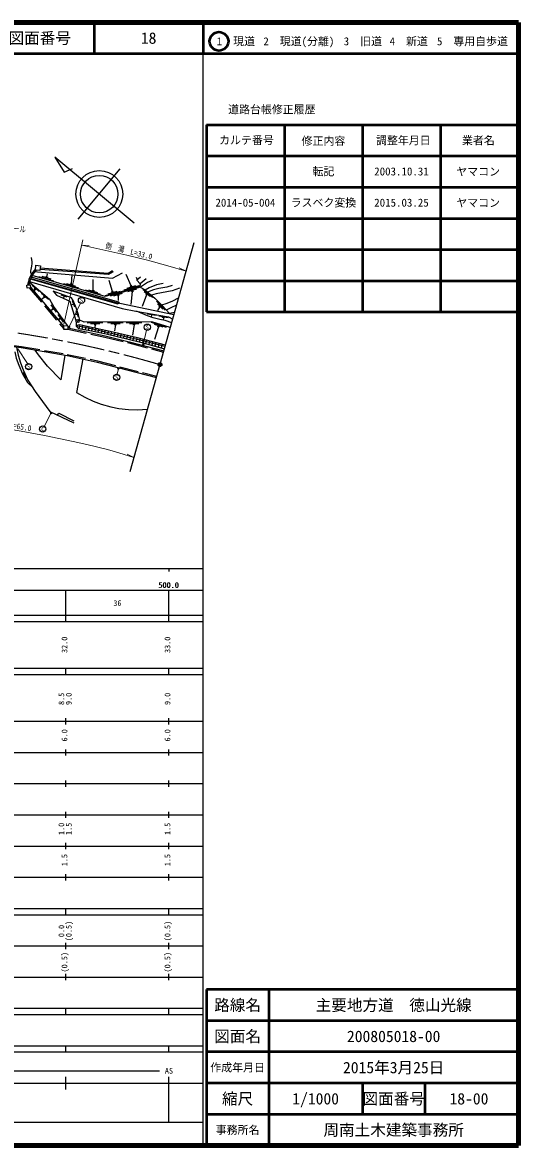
# Model space of a CAD drawing. Units: millimetres at full size, sheet at 1:1000; details may follow other scales. Extents: x 40000 to 680000, y 20000 to 380000.
# Drawn here: x 521078 to 680000, y 20000 to 380000 of the extents above; entities that cross this region are included whole.
import ezdxf
from ezdxf.enums import TextEntityAlignment as Align

# ---------------------------------------------------------------- set-up
doc = ezdxf.new("R2010")
doc.units = ezdxf.units.MM
doc.header["$LTSCALE"] = 1000
doc.header["$PDMODE"] = 32
doc.header["$PDSIZE"] = 500
doc.linetypes.add('CHAIN', pattern=[18.5, 12, -1.5, 3.5, -1.5])
doc.linetypes.add('DASHED', pattern=[7.5, 6, -1.5])
for name, color, linetype, lineweight in [('M-BGD', 7, 'Continuous', 25), ('M-BMK', 2, 'CHAIN', 13), ('M-BMK-OTRS', 5, 'Continuous', 25), ('M-BMK-SRVR', 3, 'Continuous', 25), ('M-STR-HTXT', 7, 'Continuous', 13), ('M-STR-STRC', 7, 'Continuous', 25), ('M-TTL', 2, 'Continuous', 140), ('M-TTL-BAND', 7, 'Continuous', 25), ('M-TTL-FRAM', 2, 'Continuous', 50), ('M-TTL-LINE', 7, 'Continuous', 50)]:
    doc.layers.add(name, color=color, linetype=linetype, lineweight=lineweight)
doc.layers.add('M-OTRS', color=6, linetype='Continuous')
doc.layers.add('M-TTL-TXT', color=7, linetype='Continuous')
doc.styles.add('ＭＳ ゴシック', font='')
doc.styles.get('ＭＳ ゴシック').set_extended_font_data('MS Gothic')

msp = doc.modelspace()

# ---------------------------------------------------------------- hatches: boundary and pattern name
at = {"layer": 'M-STR-HTXT'}
for points in [[(536252, 282518, -1), (535813, 282279, -0.41421), (535913, 282618, -0.41421)], [(559983, 276941, -1), (559546, 276698, -0.41421), (559643, 277038, -0.41421)], [(552014, 269214, -1), (551575, 268975, -0.41421), (551675, 269314, -0.41421)], [(530487, 254945, -1), (530047, 254707, -1)]]:
    msp.add_hatch(color=256, dxfattribs=at).paths.add_polyline_path(points)

# ---------------------------------------------------------------- linework, layer by layer
at = {"layer": 'M-BGD'}
for p, q in [((528832, 298502), (529086, 299379)), ((536743, 296214), (536985, 299107)), ((555917, 295575), (554262, 299235)), ((526458, 293738), (524171, 295680)), ((526264, 298620), (531067, 297231)), ((527308, 298630), (530190, 297797)), ((528496, 298599), (529169, 298405)), ((534175, 296332), (538978, 294944)), ((535219, 296343), (538101, 295510)), ((536407, 296312), (537079, 296117)), ((543752, 294188), (543723, 297611)), ((549894, 293772), (548800, 297252)), ((553694, 294283), (558485, 295717)), ((554566, 294857), (557440, 295717)), ((555582, 295474), (556253, 295675)), ((558903, 298347), (557711, 297401)), ((560699, 297792), (558820, 296237)), ((523666, 295177), (534330, 282568)), ((525120, 294480), (524687, 293970)), ((525387, 294254), (524853, 294707)), ((528113, 291939), (527117, 291097)), ((529451, 291197), (527164, 293138)), ((528380, 291712), (527846, 292165)), ((535408, 291895), (533436, 292617)), ((534422, 292256), (534216, 291693)), ((541184, 294306), (545987, 292917)), ((542228, 294316), (545110, 293483)), ((543416, 294285), (544088, 294090)), ((547671, 292481), (552461, 293914)), ((548543, 293055), (551417, 293915)), ((553941, 293731), (549151, 292297)), ((549559, 293672), (550230, 293873)), ((553069, 293157), (550195, 292296)), ((552053, 292539), (551383, 292339)), ((551718, 292439), (551781, 290892)), ((558486, 295091), (553696, 293657)), ((557614, 294517), (554740, 293657)), ((556263, 293799), (555787, 289605)), ((556598, 293900), (555928, 293699)), ((560841, 292664), (559374, 288918)), ((562767, 291858), (559676, 294397)), ((561958, 292134), (560104, 293658)), ((561057, 292487), (560624, 292842)), ((530860, 288129), (530093, 287578)), ((531979, 287087), (530228, 289522)), ((531064, 287845), (530656, 288413)), ((537456, 289748), (536901, 289521)), ((537853, 288776), (537059, 290720)), ((566809, 287758), (564039, 290644)), ((564991, 288786), (564314, 287700)), ((566038, 288128), (564376, 289859)), ((565185, 288584), (564797, 288988)), ((534215, 283979), (532463, 286415)), ((533095, 285022), (532573, 284646)), ((533299, 284738), (532891, 285306)), ((538671, 286535), (538106, 286334)), ((539025, 285547), (538318, 287524)), ((538781, 284813), (538754, 283813)), ((563938, 286016), (560982, 286526)), ((562460, 286271), (562358, 285680)), ((567756, 285356), (564799, 285867)), ((566571, 285256), (565882, 285376)), ((566226, 285316), (566103, 284599)), ((569807, 287072), (568136, 286747)), ((539453, 283047), (539111, 281831)), ((540413, 282850), (540087, 281685)), ((541434, 282619), (541129, 281530)), ((546848, 283682), (541848, 283658)), ((542455, 282390), (542170, 281371)), ((545849, 283377), (542850, 283363)), ((543477, 282166), (543196, 281161)), ((544701, 283072), (544001, 283069)), ((544500, 281942), (544222, 280951)), ((544351, 283070), (544250, 282235)), ((545522, 281717), (545249, 280741)), ((546544, 281493), (546275, 280530)), ((547567, 281269), (547301, 280320)), ((548589, 281045), (548323, 280095)), ((553346, 283713), (548346, 283689)), ((549610, 280814), (549340, 279849)), ((552347, 283409), (549347, 283394)), ((551199, 283103), (550499, 283100)), ((550849, 283101), (550583, 281163)), ((559327, 283742), (554327, 283718)), ((558329, 283437), (555329, 283423)), ((556830, 283130), (556365, 279806)), ((557180, 283132), (556480, 283128)), ((567232, 282271), (562464, 283777)), ((566188, 282286), (563327, 283190)), ((564668, 282452), (563381, 278378)), ((565001, 282346), (564334, 282557)), ((550629, 280578), (550356, 279602)), ((551648, 280341), (551372, 279356)), ((552667, 280104), (552388, 279109)), ((553685, 279868), (553404, 278863)), ((554704, 279631), (554420, 278616)), ((555723, 279394), (555437, 278370)), ((556742, 279158), (556453, 278123)), ((557761, 278921), (557469, 277877)), ((558775, 278665), (558485, 277630)), ((559787, 278404), (559495, 277362)), ((560799, 278144), (560501, 277080)), ((561811, 277883), (561508, 276799)), ((562824, 277623), (562514, 276517)), ((563836, 277363), (563521, 276236)), ((564848, 277102), (564527, 275954)), ((565860, 276842), (565533, 275672)), ((521171, 267841), (522225, 266024)), ((521698, 266932), (522030, 267125))]:
    msp.add_line(p, q, dxfattribs=at)
at = {"layer": 'M-BGD', "linetype": 'DASHED'}
msp.add_line((523261, 294883), (534300, 281829), dxfattribs=at)
at = {"layer": 'M-BGD'}
for points in [[(523855, 304627), (524022, 303873), (524126, 303349), (524126, 302734), (524007, 301925), (523707, 300788), (523614, 300358), (523674, 300001), (523933, 299226)], [(525255, 301015), (524406, 299953), (523849, 299095), (523562, 298557), (523163, 297648), (522956, 296990), (522806, 296303), (522728, 295788)], [(525433, 300597), (524730, 299719), (524194, 298892), (523922, 298382), (523538, 297507), (523343, 296887), (523200, 296231), (523142, 295853)], [(557536, 298339), (557711, 297829), (557711, 297401), (558820, 296237), (558763, 295895), (558471, 295400), (547586, 292142), (524202, 298904)], [(524559, 300145), (549920, 298026), (553079, 299757)], [(550124, 300035), (548635, 299162), (526720, 300840)], [(549922, 300380), (548541, 299570), (526765, 301238)], [(523322, 296794), (529756, 291331), (531244, 288623), (535421, 282816)], [(523368, 296968), (552984, 288333), (557446, 287441), (567839, 285646), (569200, 284902)], [(523742, 297973), (551834, 290002), (551765, 289710), (523620, 297695)], [(569593, 286306), (552229, 289865), (551996, 290372), (523905, 298342)], [(558471, 295400), (560121, 294370), (560972, 293722), (563475, 291665), (565780, 289263), (568301, 286571)], [(562631, 297312), (561159, 296671), (559858, 295781), (558899, 295132)], [(566173, 296284), (564007, 295932), (561670, 294915), (560416, 294145)], [(568983, 295650), (567331, 295187), (564733, 294754), (563030, 294301), (561138, 293585)], [(568445, 282203), (562571, 284058), (540853, 283953), (539461, 284555), (539070, 286312), (538274, 288539), (537319, 290878), (536832, 291694), (530865, 293877), (532024, 292612), (536255, 290647), (538135, 284421), (538287, 283474), (538287, 282658), (538992, 281848), (542096, 281386), (547900, 280198), (558858, 277540), (566539, 275391)], [(571362, 294781), (568985, 293965), (563930, 292989), (562382, 292563)], [(571121, 291770), (568979, 290557), (567022, 289844), (565662, 289386)], [(570455, 289388), (568599, 288489), (567131, 287821)], [(568880, 283758), (566841, 284437), (565104, 284818), (562947, 285364), (561117, 285957), (557573, 287419)], [(535626, 282085), (547543, 279535), (555300, 277668), (566353, 274723)], [(566872, 276581), (557946, 278878), (549127, 280927), (542198, 282447), (539500, 283056), (538287, 282822)], [(566738, 276100), (557827, 278392), (549017, 280439), (542090, 281959), (539492, 282545), (538287, 282658)], [(500733, 277741), (501936, 278212), (520711, 275766), (535364, 273205), (544970, 271141), (563966, 266192)], [(518605, 274429), (519070, 272426), (519890, 270180), (521092, 267378), (522711, 264587), (524387, 262973)], [(519203, 275962), (519646, 273384), (520438, 270876), (521315, 268680), (522834, 265377), (525182, 261742), (529814, 255313), (537575, 251649)], [(534608, 273337), (533389, 265431), (529081, 269837), (526175, 273443), (525150, 274990)], [(540378, 272128), (538364, 261377), (541070, 259866), (543740, 258610), (546328, 257608), (549362, 256803), (551977, 256296), (555037, 255961), (557878, 255852), (561139, 256086)]]:
    msp.add_lwpolyline(points, dxfattribs=at)
for points in [[(525389, 302186), (526854, 302020), (526676, 300455), (525211, 300622)], [(522440, 295744), (523552, 295916), (523702, 294951), (522590, 294778)], [(534342, 282859), (535654, 282806), (535605, 281580), (534293, 281632)]]:
    msp.add_lwpolyline(points, close=True, dxfattribs=at)
at = {"layer": 'M-BGD', "linetype": 'DASHED'}
for points in [[(535609, 281680), (547454, 279145), (555202, 277280), (566250, 274337)], [(500759, 278180), (501886, 278621), (520771, 276161), (535440, 273598), (545062, 271531), (564074, 266577)], [(532351, 254115), (532684, 254712), (537575, 252280)]]:
    msp.add_lwpolyline(points, dxfattribs=at)
at = {"layer": 'M-BGD'}
msp.add_circle((538768, 284313), 500, dxfattribs=at)
at = {"layer": 'M-BMK'}
msp.add_arc((466666, -65551), 350000, 73.6624, 81.29955, dxfattribs=at)
at = {"layer": 'M-BMK-OTRS'}
msp.add_line((555550, 236109), (576075, 309478), dxfattribs=at)
at = {"layer": 'M-BMK-SRVR'}
for p, q in [((556819, 315694), (531430, 336820)), ((531430, 336820), (534404, 331996)), ((534404, 331996), (537154, 333196)), ((538957, 316897), (552389, 333040))]:
    msp.add_line(p, q, dxfattribs=at)
for centre, radius in [((545700, 325001), 7500), ((545673, 324968), 6000), ((565120, 270317), 600)]:
    msp.add_circle(centre, radius, dxfattribs=at)
at = {"layer": 'M-OTRS'}
msp.add_point((565120, 270317), dxfattribs=at)
at = {"layer": 'M-STR-HTXT'}
for p, q in [((540429, 310343), (534377, 283242)), ((540047, 308633), (542495, 308438)), ((573509, 300306), (571272, 301316)), ((536033, 282398), (539701, 289984)), ((559764, 276819), (560791, 281375)), ((519574, 275369), (522695, 270637)), ((551795, 269095), (551396, 267237)), ((530267, 254826), (528075, 250521)), ((556794, 240554), (554577, 241608))]:
    msp.add_line(p, q, dxfattribs=at)
for points in [[(540047, 308633), (554541, 305407), (561135, 303780), (567600, 302032), (573509, 300306)], [(556794, 240554), (551956, 242073), (548286, 243084), (541676, 244746), (537318, 245710), (528177, 247610), (520617, 248987), (511631, 250433), (497925, 252242)]]:
    msp.add_lwpolyline(points, dxfattribs=at)
for centre in [(536033, 282398), (559764, 276819), (551795, 269095), (530267, 254826)]:
    msp.add_circle(centre, 250, dxfattribs=at)
at = {"layer": 'M-STR-STRC'}
for centre in [(539975, 290946), (561055, 282339), (523025, 269693), (551246, 266248), (527583, 249650)]:
    msp.add_circle(centre, 1000, dxfattribs=at)
at = {"layer": 'M-TTL'}
for p, q in [((680000, 380000), (40000, 380000)), ((680000, 20000), (680000, 380000)), ((40000, 20000), (680000, 20000))]:
    msp.add_line(p, q, dxfattribs=at)
at = {"layer": 'M-TTL-BAND'}
for p, q in [((579000, 20000), (579000, 370000)), ((40000, 205000), (579000, 205000)), ((568000, 205000), (568000, 204000)), ((68000, 198000), (579000, 198000)), ((535000, 188000), (535000, 198000)), ((568000, 188000), (568000, 198000)), ((40000, 190000), (579000, 190000)), ((40000, 188000), (579000, 188000)), ((40000, 173000), (579000, 173000)), ((535000, 171000), (535000, 173000)), ((568000, 171000), (568000, 173000)), ((40000, 171000), (579000, 171000)), ((40000, 156000), (579000, 156000)), ((535000, 155000), (535000, 157000)), ((568000, 155000), (568000, 157000)), ((46000, 146000), (579000, 146000)), ((535000, 145000), (535000, 147000)), ((568000, 145000), (568000, 147000)), ((535000, 135000), (535000, 137000)), ((568000, 135000), (568000, 137000)), ((52000, 136000), (579000, 136000)), ((46000, 126000), (579000, 126000)), ((535000, 125000), (535000, 127000)), ((568000, 125000), (568000, 127000)), ((52000, 116000), (579000, 116000)), ((535000, 115000), (535000, 117000)), ((568000, 115000), (568000, 117000)), ((46000, 106000), (579000, 106000)), ((535000, 105000), (535000, 107000)), ((568000, 105000), (568000, 107000)), ((40000, 96000), (579000, 96000)), ((40000, 94000), (579000, 94000)), ((535000, 94000), (535000, 96000)), ((568000, 94000), (568000, 96000)), ((49000, 84000), (579000, 84000)), ((535000, 83000), (535000, 85000)), ((568000, 83000), (568000, 85000)), ((40000, 74000), (579000, 74000)), ((535000, 73000), (535000, 75000)), ((568000, 73000), (568000, 75000)), ((40000, 64000), (579000, 64000)), ((40000, 62000), (579000, 62000)), ((535000, 62000), (535000, 64000)), ((568000, 62000), (568000, 64000)), ((40000, 52000), (579000, 52000)), ((535000, 50000), (535000, 52000)), ((568000, 50000), (568000, 52000)), ((40000, 50000), (579000, 50000)), ((71000, 44000), (565000, 44000)), ((40000, 40000), (579000, 40000)), ((535000, 38000), (535000, 42000)), ((568000, 27500), (568000, 42000)), ((68000, 27500), (579000, 27500))]:
    msp.add_line(p, q, dxfattribs=at)
at = {"layer": 'M-TTL-FRAM'}
for p, q in [((580000, 347197), (580000, 287197)), ((580000, 347197), (680000, 347197)), ((580000, 287197), (680000, 287197)), ((680000, 70000), (580000, 70000)), ((580000, 70000), (580000, 20000))]:
    msp.add_line(p, q, dxfattribs=at)
at = {"layer": 'M-TTL-LINE'}
for p, q in [((543997, 380000), (543997, 370000)), ((579000, 380000), (579000, 370000)), ((40000, 370000), (680000, 370000)), ((605000, 347197), (605000, 287197)), ((630000, 347197), (630000, 287197)), ((655000, 347197), (655000, 287197)), ((580000, 337197), (680000, 337197)), ((580000, 327197), (680000, 327197)), ((580000, 317197), (680000, 317197)), ((580000, 307197), (680000, 307197)), ((580000, 297197), (680000, 297197)), ((600000, 70000), (600000, 20000)), ((680000, 60000), (580000, 60000)), ((680000, 50000), (580000, 50000)), ((680000, 40000), (580000, 40000)), ((630000, 40000), (630000, 30000)), ((650000, 40000), (650000, 30000)), ((680000, 30000), (580000, 30000))]:
    msp.add_line(p, q, dxfattribs=at)
msp.add_circle((584031, 373958), 3000, dxfattribs=at)

# ---------------------------------------------------------------- texts
at = {"layer": 'M-STR-HTXT', "style": 'ＭＳ ゴシック', "width": 0.8}
for s, rotation, p in [('ガードレール', 354.661, (515885, 312688)), ('側\u3000溝\u3000L=33.0', 346.138, (554831, 305282)), ('側\u3000溝\u3000L=65.0', 350.858, (516116, 249659))]:
    msp.add_text(s, height=1833, rotation=rotation, dxfattribs=at).set_placement(p, align=Align.BOTTOM_CENTER)
at = {"layer": 'M-STR-STRC', "style": 'ＭＳ ゴシック'}
for s, p in [('S', (539975, 290946)), ('S', (551246, 266248)), ('C', (527583, 249650))]:
    msp.add_text(s, height=1320, dxfattribs=at).set_placement(p, align=Align.MIDDLE_CENTER)
for rotation, p in [(0.564, (561055, 282339)), (359.884, (523025, 269693))]:
    msp.add_text('S', height=1320, rotation=rotation, dxfattribs=at).set_placement(p, align=Align.MIDDLE_CENTER)
at = {"layer": 'M-TTL-BAND', "style": 'ＭＳ ゴシック'}
for s, p in [('500.0', (567844, 198195)), ('500.0', (568000, 198195)), ('36', (551500, 192405)), ('AS', (568000, 42500))]:
    msp.add_text(s, height=1833, dxfattribs=at).set_placement(p, align=Align.BOTTOM_CENTER)
for s, p in [('32.0', (536000, 180500)), ('33.0', (569000, 180500)), ('8.5', (535000, 163174)), ('9.0', (537370, 163174)), ('9.0', (569000, 163174)), ('6.0', (536000, 151500)), ('6.0', (569000, 151500)), ('1.0', (535000, 121500)), ('1.5', (537370, 121500)), ('1.5', (569000, 121500)), ('1.5', (536000, 111500)), ('1.5', (569000, 111500)), ('0.0', (535000, 88764)), ('(0.5)', (537370, 88764)), ('(0.5)', (569000, 88764)), ('(0.5)', (536000, 78764)), ('(0.5)', (569000, 78764))]:
    msp.add_text(s, height=1833, rotation=90, dxfattribs=at).set_placement(p, align=Align.BOTTOM_CENTER)
at = {"layer": 'M-TTL-TXT', "style": 'ＭＳ ゴシック'}
for s, height, p in [('図面番号', 3666, (526622, 375000)), ('18', 3666, (561497, 375000)), ('1\u3000現道', 2566, (589448, 373958)), ('2\u3000現道(分離)', 2566, (609619, 373958)), ('3\u3000旧道', 2566, (630121, 373958)), ('4\u3000新道', 2566, (644824, 373958)), ('5\u3000専用自歩道', 2566, (665228, 373958)), ('道路台帳修正履歴', 2566, (600968, 352113)), ('カルテ番号', 2566, (592839, 342277)), ('修正内容', 2566, (617509, 342023)), ('調整年月日', 2566, (643089, 342197)), ('業者名', 2566, (667134, 342197)), ('転記', 2566, (617500, 332245)), ('2003.10.31', 2566, (642500, 332245)), ('ヤマコン', 2566, (667077, 332189)), ('2014-05-004', 2566, (592500, 322245)), ('ラスベク変換', 2566, (617500, 322245)), ('2015.03.25', 2566, (642500, 322245)), ('ヤマコン', 2566, (667077, 322189)), ('路線名', 3666, (590000, 65000)), ('路線名', 3666, (590000, 65000)), ('主要地方道\u3000徳山光線', 3666, (640000, 65000)), ('図面名', 3666, (590000, 55000)), ('図面名', 3666, (590000, 55000)), ('200805018-00', 3666, (640000, 55000)), ('2015年3月25日', 3666, (640000, 45000)), ('作成年月日', 2566, (590000, 45000)), ('作成年月日', 2566, (590000, 45000)), ('縮尺', 3666, (590000, 35000)), ('縮尺', 3666, (590000, 35000)), ('1/1000', 3666, (615000, 35000)), ('図面番号', 3666, (640000, 35000)), ('図面番号', 3666, (640000, 35000)), ('18-00', 3666, (664125, 35000)), ('事務所名', 2566, (590000, 25000)), ('事務所名', 2566, (590000, 25000)), ('周南土木建築事務所', 3666, (640000, 25000))]:
    msp.add_text(s, height=height, dxfattribs=at).set_placement(p, align=Align.MIDDLE_CENTER)

doc.saveas('drawing.dxf')
